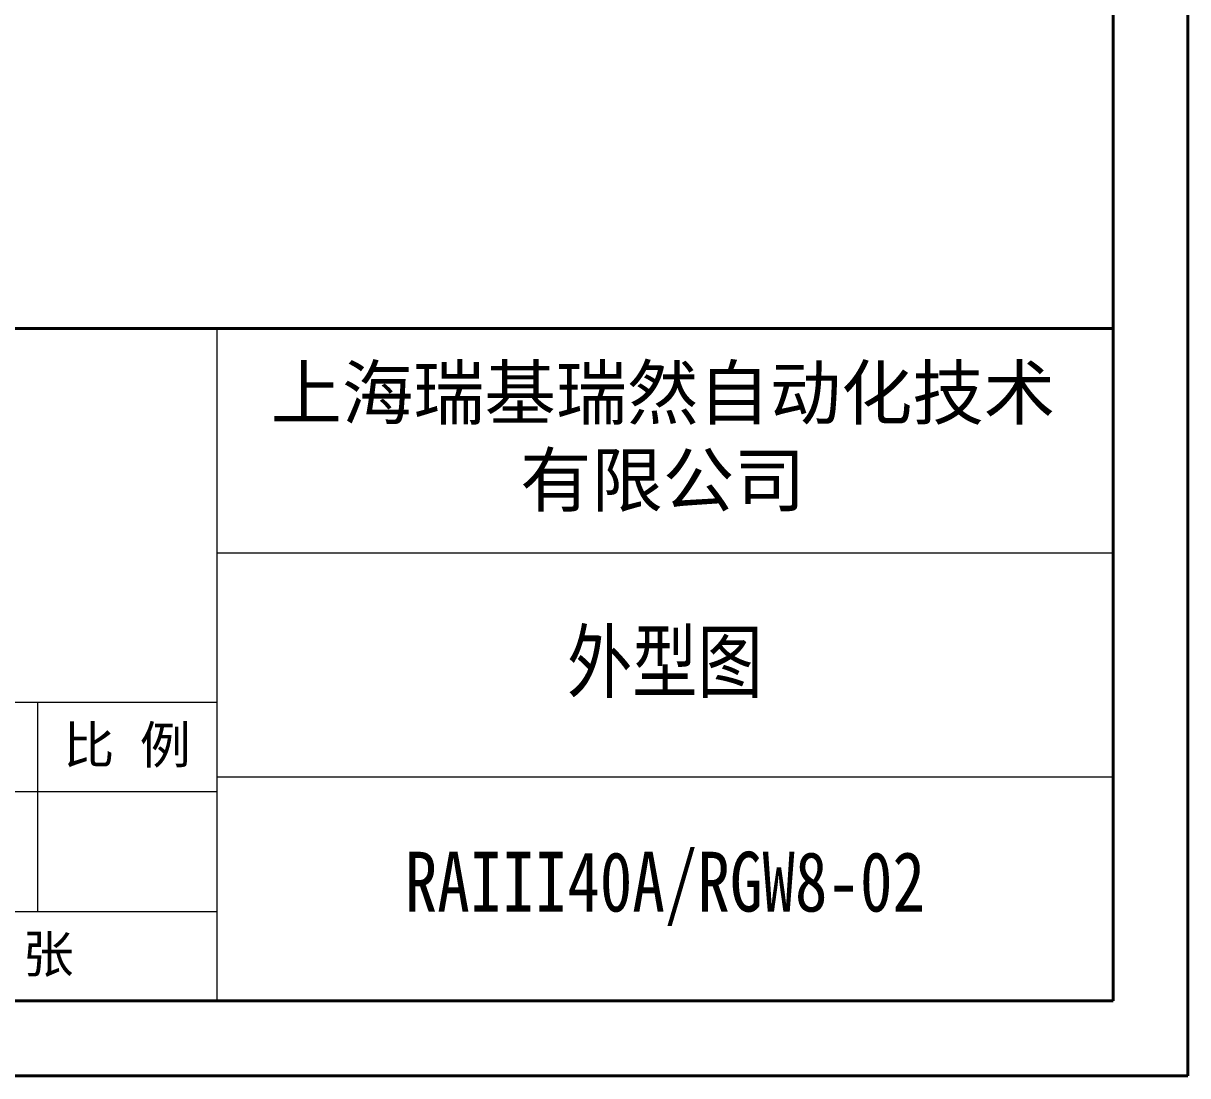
# Model space of a CAD drawing. Header units: millimetres. Extents: x 1663 to 4708, y 540 to 2693.
# Drawn here: x 4143 to 4708, y 540 to 1050 of the extents above; entities that cross this region are included whole.
import ezdxf

# ---------------------------------------------------------------- set-up
doc = ezdxf.new("R2010")
doc.units = ezdxf.units.MM
for name, color, linetype, lineweight in [('AM_BOR', 7, 'Continuous', 50), ('文字', 7, 'Continuous', 13), ('粗实线', 7, 'Continuous', 40), ('细实线', 3, 'Continuous', 13)]:
    doc.layers.add(name, color=color, linetype=linetype, lineweight=lineweight)
doc.styles.add('01', font='txt.shx')
doc.styles.get("Standard").update_dxf_attribs({"font": 'arial.ttf'})
doc.styles.add('STYLE1', font='txt.shx', dxfattribs={"width": 0.8, "height": 3, "bigfont": 'hzdx.shx'})

# ---------------------------------------------------------------- blocks, each defined once
blk = doc.blocks.new('rA3')
at = {"layer": '粗实线'}
for p, q in [((753.384, 124.26), (753.384, 421.26)), ((748.384, 129.26), (748.384, 416.26)), ((748.384, 174.26), (568.384, 174.26)), ((358.384, 129.26), (748.384, 129.26)), ((333.384, 124.26), (753.384, 124.26))]:
    blk.add_line(p, q, dxfattribs=at)
at = {"layer": '细实线'}
for p, q in [((688.384, 174.26), (688.384, 129.26)), ((688.384, 159.26), (748.384, 159.26)), ((568.384, 149.26), (688.384, 149.26)), ((676.384, 149.26), (676.384, 135.26)), ((688.384, 144.26), (748.384, 144.26)), ((688.384, 143.26), (628.384, 143.26)), ((628.384, 135.26), (688.384, 135.26))]:
    blk.add_line(p, q, dxfattribs=at)
at = {"layer": '文字', "char_height": 2.5, "width": 72, "attachment_point": 5}
for s, insert in [('{\\fSimSun|b0|i0|c134|p2;比 例}', (682.384, 146.26)), ('{\\fSimSun|b0|i0|c134|p2;共    张        第    张}', (658.384, 132.26))]:
    blk.add_mtext(s, dxfattribs=dict(at, insert=insert))

msp = doc.modelspace()

# ---------------------------------------------------------------- block references
at = {"layer": 'AM_BOR', "xscale": 7.2509765625, "yscale": 7.2509765625, "zscale": 7.2509765625}
msp.add_blockref('rA3', (-754.487, -361.328), dxfattribs=at)

# ---------------------------------------------------------------- texts
at = {"layer": '文字', "insert": (4453.497, 848.514), "char_height": 25.37842, "width": 522.07031, "attachment_point": 5}
msp.add_mtext('{\\fSimSun|b0|i0|c134|p2;上海瑞基瑞然自动化技术\\P有限公司}', dxfattribs=at)
at = {"layer": '文字', "char_height": 29.00391, "attachment_point": 5}
for s, insert, width, style in [('{\\fSimSun|b0|i0|c134|p2;\\W0.8;外型图}', (4454.499, 739.079), 435.05859, '01'), ('{\\fSimSun|b0|i0|c134|p2;RAIII40A/RGW8-02}', (4454.499, 630.314), 435.0586, 'STYLE1')]:
    msp.add_mtext(s, dxfattribs=dict(at, insert=insert, width=width, style=style))

doc.saveas('drawing.dxf')
